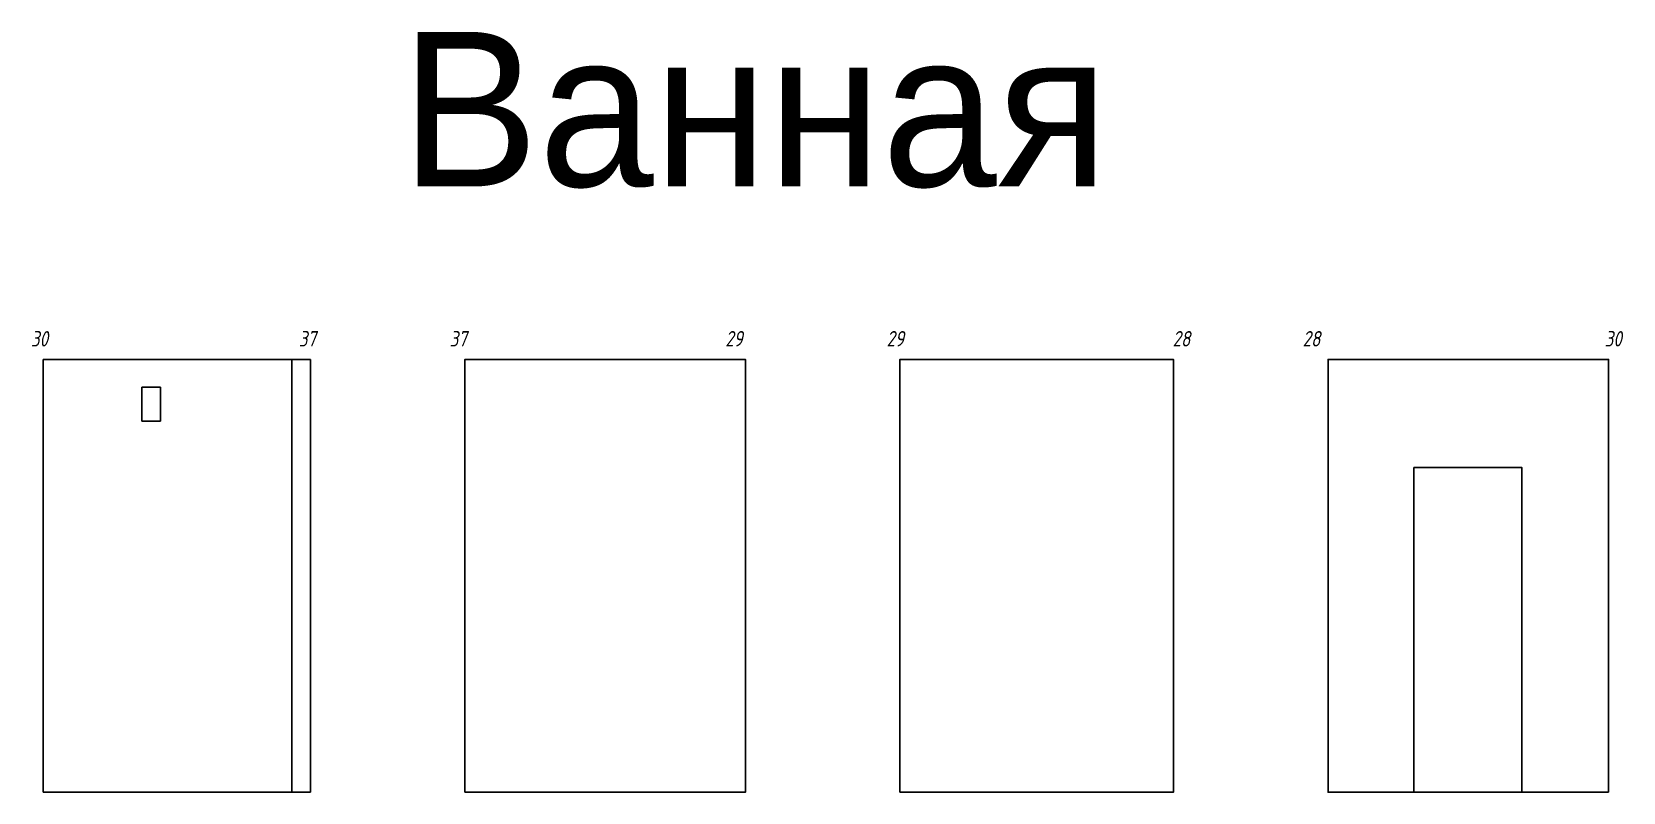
# Model space of a CAD drawing. Header units: millimetres. Extents: x -40374 to 56557, y -58468 to -14063.
# Drawn here: x 14840 to 25137, y -57291 to -52372 of the extents above; entities that cross this region are included whole.
import ezdxf
from ezdxf.enums import TextEntityAlignment as Align

# ---------------------------------------------------------------- set-up
doc = ezdxf.new("R2010")
doc.units = ezdxf.units.MM
doc.layers.add('01 Черновое', color=7, linetype='Continuous')
doc.layers.add('100 noprint', color=1, linetype='Continuous', plot=False)
doc.styles.get("Standard").update_dxf_attribs({"font": 'Ubuntu-R.ttf'})
doc.styles.add('ГОСТ-ISOCPEUR', font='isocpeui.ttf', dxfattribs={"width": 0.8})

msp = doc.modelspace()

# ---------------------------------------------------------------- linework, layer by layer
at = {"layer": '01 Черновое'}
for p, q in [((14912.5, -54490.9), (14912.5, -57290.9)), ((16642.5, -54490.9), (14912.5, -54490.9)), ((16522.5, -57290.9), (16522.5, -54490.9)), ((16642.5, -57290.9), (16642.5, -54490.9)), ((15552.5, -54670.9), (15552.5, -54890.9)), ((15672.5, -54670.9), (15552.5, -54670.9)), ((15672.5, -54670.9), (15672.5, -54890.9)), ((15672.5, -54890.9), (15552.5, -54890.9)), ((14912.5, -57290.9), (16642.5, -57290.9))]:
    msp.add_line(p, q, dxfattribs=at)
at = {"layer": '01 Черновое', "flags": 128}
for points in [[(17642.5, -57290.9), (17642.5, -54490.9), (19457.5, -54490.9), (19457.5, -57290.9)], [(20457.5, -57290.9), (20457.5, -54490.9), (22227.5, -54490.9), (22227.5, -57290.9)], [(25042.5, -57290.9), (25042.5, -54490.9), (23227.5, -54490.9), (23227.5, -57290.9)]]:
    msp.add_lwpolyline(points, close=True, dxfattribs=at)
at = {"layer": '01 Черновое'}
msp.add_lwpolyline([(23782.5, -55190.9), (23782.5, -57290.9), (24482.5, -57290.9), (24482.5, -55190.9)], close=True, dxfattribs=at)

# ---------------------------------------------------------------- texts
at = {"layer": '100 noprint', "style": 'ГОСТ-ISOCPEUR', "width": 0.8}
for s, p in [('30', (14889.5, -54357.2)), ('37', (16623.2, -54357.2)), ('37', (17599.5, -54357.2)), ('29', (19383.7, -54357.2)), ('29', (20427.3, -54357.2)), ('28', (22278.9, -54357.2)), ('28', (23120.5, -54357.2)), ('30', (25073.1, -54357.2))]:
    msp.add_text(s, height=100, dxfattribs=at).set_placement(p, align=Align.MIDDLE)
at = {"layer": '100 noprint', "insert": (17227.3, -52371.6), "char_height": 1000, "width": 2318.604, "attachment_point": 1}
msp.add_mtext('{Ванная}', dxfattribs=at)

doc.saveas('drawing.dxf')
